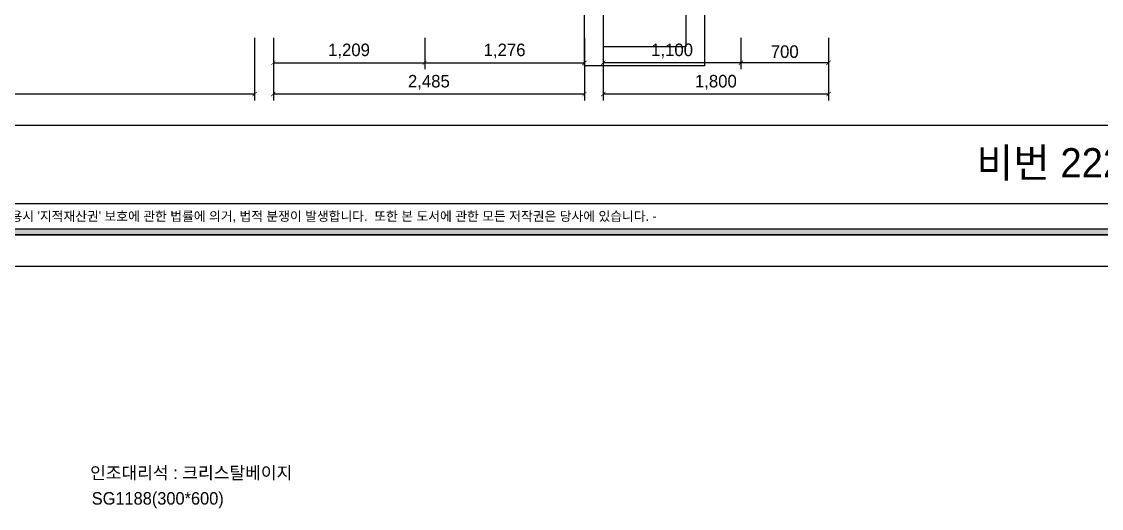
# Model space of a CAD drawing. Header units: inches. Extents: x 38372 to 259385, y 31566 to 93830.
# Drawn here: x 80019 to 88645, y 52982 to 56870 of the extents above; entities that cross this region are included whole.
import ezdxf
from ezdxf.enums import TextEntityAlignment as Align

# ---------------------------------------------------------------- set-up
doc = ezdxf.new("R2010")
doc.units = ezdxf.units.IN
doc.header["$LTSCALE"] = 50
doc.header["$MEASUREMENT"] = 0
doc.header["$PDSIZE"] = 700.071425
for name, color, linetype in [('0-ELC TEXT', 7, 'Continuous'), ('07-DIM WAL', 5, 'Continuous'), ('2-con', 2, 'Continuous'), ('3.기호.계단선', 30, 'Continuous'), ('F-SYM', 7, 'Continuous'), ('FORM(YOURNAME)-11', 1, 'Continuous')]:
    doc.layers.add(name, color=color, linetype=linetype)
doc.styles.add('YOURNAME', font='HY울릉도M.TTF')
doc.styles.add('마감재', font='stylu.ttf')
doc.styles.add('코레일둥고', font='Korail_Round_Gothic_Medium.ttf')
doc.dimstyles.new('벽치수 Copy of DIM-50', dxfattribs={"dimscale": 50, "dimtxt": 2, "dimasz": 0.7, "dimexe": 1, "dimexo": 1, "dimgap": 0.7, "dimtad": 1, "dimdec": 0, "dimzin": 1, "dimdsep": 46, "dimlunit": 6, "dimtxsty": '마감재', "dimblk": 'ARCHTICK', "dimcen": -0.09, "dimclrd": 256, "dimclre": 256, "dimclrt": 3, "dimadec": 0, "dimazin": 0, "dimtfac": 1, "dimtdec": 0, "dimtix": 1, "dimtmove": 2, "dimatfit": 0, "dimldrblk": 'ARCHTICK', "dimfxl": 0, "dimtolj": 1, "dimtzin": 0, "dimarcsym": 0})

# ---------------------------------------------------------------- blocks, each defined once
blk = doc.blocks.new('FORM-PLAN')
at = {"layer": 'FORM(YOURNAME)-11'}
h = blk.add_hatch(color=256, dxfattribs=at)
h.dxf.hatch_style = 1
h.paths.add_polyline_path([(-71444, 55115), (10556, 55115), (10556, 54915), (-71444, 54915)])
h.paths.add_polyline_path([(-71444, -2085), (10556, -2085), (10556, -2285), (-71444, -2285)])
at = {"layer": 'Defpoints', "color": 158}
blk.add_line((1346, -1285), (-71444, -1285), dxfattribs=at)
for points in [[(-71444, -2285), (10556, -2285), (10556, 55115), (-71444, 55115)], [(-69444, 53115), (-64, 53115), (-64, 1215), (-69444, 1215)]]:
    blk.add_lwpolyline(points, close=True, dxfattribs=at)
at = {"layer": 'FORM(YOURNAME)-11', "color": 250}
blk.add_lwpolyline([(-72444, -3285), (11556, -3285), (11556, 56115), (-72444, 56115)], close=True, dxfattribs=at)
at = {"layer": 'FORM(YOURNAME)-11'}
blk.add_lwpolyline([(-71444, -2085), (10556, -2085), (10556, -2285), (-71444, -2285)], close=True, dxfattribs=at)
at = {"layer": 'FORM(YOURNAME)-11', "color": 1, "style": 'YOURNAME'}
blk.add_text("- 본 도서는 어떠한 경우에도 무단으로 도용할 수 없으며 도용시 '지적재산권' 보호에 관한 법률에 의거, 법적 분쟁이 발생합니다.  또한 본 도서에 관한 모든 저작권은 당사에 있습니다. -", height=300, dxfattribs=at).set_placement((-32990, -1685), align=Align.MIDDLE_CENTER)
at = {"layer": 'FORM(YOURNAME)-11', "color": 3, "style": 'YOURNAME'}
for tag, height, p in [('1', 450, (9905, 18188)), ('2', 450, (9905, 17544)), ('3', 450, (9905, 16257)), ('4', 450, (9905, 14326)), ('5', 515, (9905, 12009)), ('6', 515, (9905, 9757)), ('7', 515, (9905, 7504)), ('8', 515, (9905, 5252)), ('9', 515, (9905, 2999)), ('10', 515, (5655, 811)), ('11', 515, (9905, 747)), ('12', 515, (5655, -1441)), ('13', 515, (9905, -1441))]:
    blk.add_attdef(tag, text='', height=height, dxfattribs=at).set_placement(p, align=Align.MIDDLE_RIGHT)
blk = doc.blocks.new('fff')
at = {"layer": '2-con'}
for p, q in [((85325, 57417.5), (85325, 56667.5)), ((84515, 56517.5), (84515, 57249.5)), ((84665, 57267.5), (84665, 56667.5)), ((85475, 57267.5), (85475, 56517.5)), ((85325, 56667.5), (84665, 56667.5)), ((85475, 56517.5), (84515, 56517.5))]:
    blk.add_line(p, q, dxfattribs=at)
blk = doc.blocks.new('_ArchTick')
at = {"color": 0, "linetype": 'ByBlock', "const_width": 0.15}
blk.add_lwpolyline([(-0.5, -0.5), (0.5, 0.5)], dxfattribs=at)
blk = doc.blocks.new('*D89')
at = {"layer": '07-DIM WAL', "lineweight": -2}
for p, q in [((84665, 56741.1), (84665, 56241.1)), ((86465, 56741.1), (86465, 56241.1)), ((86465, 56291.1), (84665, 56291.1))]:
    blk.add_line(p, q, dxfattribs=at)
at = {"layer": 'Defpoints', "color": 0}
for p in [(84665, 56791.1), (86465, 56791.1), (84665, 56291.1)]:
    blk.add_point(p, dxfattribs=at)
at = {"layer": '07-DIM WAL', "lineweight": -2, "xscale": 35, "yscale": 35, "zscale": 35, "rotation": 180}
blk.add_blockref('_ArchTick', (84665, 56291.1), dxfattribs=at)
at = {"layer": '07-DIM WAL', "lineweight": -2, "xscale": 35, "yscale": 35, "zscale": 35}
blk.add_blockref('_ArchTick', (86465, 56291.1), dxfattribs=at)
at = {"layer": '07-DIM WAL', "color": 3, "insert": (85565, 56385.4), "char_height": 100, "attachment_point": 5, "style": '마감재'}
blk.add_mtext('\\A1;1,800', dxfattribs=at)
blk = doc.blocks.new('*D90')
at = {"layer": '07-DIM WAL', "lineweight": -2}
for p, q in [((85765, 56741.1), (85765, 56491.1)), ((86465, 56741.1), (86465, 56491.1)), ((86465, 56541.1), (85765, 56541.1))]:
    blk.add_line(p, q, dxfattribs=at)
at = {"layer": 'Defpoints', "color": 0}
for p in [(85765, 56791.1), (86465, 56791.1), (85765, 56541.1)]:
    blk.add_point(p, dxfattribs=at)
at = {"layer": '07-DIM WAL', "lineweight": -2, "xscale": 35, "yscale": 35, "zscale": 35, "rotation": 180}
blk.add_blockref('_ArchTick', (85765, 56541.1), dxfattribs=at)
at = {"layer": '07-DIM WAL', "lineweight": -2, "xscale": 35, "yscale": 35, "zscale": 35}
blk.add_blockref('_ArchTick', (86465, 56541.1), dxfattribs=at)
at = {"layer": '07-DIM WAL', "color": 3, "insert": (86115, 56630), "char_height": 100, "attachment_point": 5, "style": '마감재'}
blk.add_mtext('\\A1;700', dxfattribs=at)
blk = doc.blocks.new('*D91')
at = {"layer": '07-DIM WAL', "lineweight": -2}
for p, q in [((84665, 56741.1), (84665, 56491.1)), ((85765, 56741.1), (85765, 56491.1)), ((85765, 56541.1), (84665, 56541.1))]:
    blk.add_line(p, q, dxfattribs=at)
at = {"layer": 'Defpoints', "color": 0}
for p in [(84665, 56791.1), (85765, 56791.1), (84665, 56541.1)]:
    blk.add_point(p, dxfattribs=at)
at = {"layer": '07-DIM WAL', "lineweight": -2, "xscale": 35, "yscale": 35, "zscale": 35, "rotation": 180}
blk.add_blockref('_ArchTick', (84665, 56541.1), dxfattribs=at)
at = {"layer": '07-DIM WAL', "lineweight": -2, "xscale": 35, "yscale": 35, "zscale": 35}
blk.add_blockref('_ArchTick', (85765, 56541.1), dxfattribs=at)
at = {"layer": '07-DIM WAL', "color": 3, "insert": (85215, 56635.4), "char_height": 100, "attachment_point": 5, "style": '마감재'}
blk.add_mtext('\\A1;1,100', dxfattribs=at)
blk = doc.blocks.new('*D92')
at = {"layer": '07-DIM WAL', "lineweight": -2}
for p, q in [((82030, 56741.1), (82030, 56241.1)), ((84515, 56741.1), (84515, 56241.1)), ((84515, 56291.1), (82030, 56291.1))]:
    blk.add_line(p, q, dxfattribs=at)
at = {"layer": 'Defpoints', "color": 0}
for p in [(82030, 56791.1), (84515, 56791.1), (82030, 56291.1)]:
    blk.add_point(p, dxfattribs=at)
at = {"layer": '07-DIM WAL', "lineweight": -2, "xscale": 35, "yscale": 35, "zscale": 35, "rotation": 180}
blk.add_blockref('_ArchTick', (82030, 56291.1), dxfattribs=at)
at = {"layer": '07-DIM WAL', "lineweight": -2, "xscale": 35, "yscale": 35, "zscale": 35}
blk.add_blockref('_ArchTick', (84515, 56291.1), dxfattribs=at)
at = {"layer": '07-DIM WAL', "color": 3, "insert": (83272.5, 56385.1), "char_height": 100, "attachment_point": 5, "style": '마감재'}
blk.add_mtext('\\A1;2,485', dxfattribs=at)
blk = doc.blocks.new('*D93')
at = {"layer": '07-DIM WAL', "lineweight": -2}
for p, q in [((82030, 56741.1), (82030, 56491.1)), ((83239, 56741.1), (83239, 56491.1)), ((82030, 56541.1), (83239, 56541.1))]:
    blk.add_line(p, q, dxfattribs=at)
at = {"layer": 'Defpoints', "color": 0}
for p in [(82030, 56791.1), (83239, 56791.1), (83239, 56541.1)]:
    blk.add_point(p, dxfattribs=at)
at = {"layer": '07-DIM WAL', "lineweight": -2, "xscale": 35, "yscale": 35, "zscale": 35, "rotation": 180}
blk.add_blockref('_ArchTick', (82030, 56541.1), dxfattribs=at)
at = {"layer": '07-DIM WAL', "lineweight": -2, "xscale": 35, "yscale": 35, "zscale": 35}
blk.add_blockref('_ArchTick', (83239, 56541.1), dxfattribs=at)
at = {"layer": '07-DIM WAL', "color": 3, "insert": (82634.5, 56635.4), "char_height": 100, "attachment_point": 5, "style": '마감재'}
blk.add_mtext('\\A1;1,209', dxfattribs=at)
blk = doc.blocks.new('*D94')
at = {"layer": '07-DIM WAL', "lineweight": -2}
for p, q in [((83239, 56741.1), (83239, 56491.1)), ((84515, 56741.1), (84515, 56491.1)), ((83239, 56541.1), (84515, 56541.1))]:
    blk.add_line(p, q, dxfattribs=at)
at = {"layer": 'Defpoints', "color": 0}
for p in [(83239, 56791.1), (84515, 56791.1), (84515, 56541.1)]:
    blk.add_point(p, dxfattribs=at)
at = {"layer": '07-DIM WAL', "lineweight": -2, "xscale": 35, "yscale": 35, "zscale": 35, "rotation": 180}
blk.add_blockref('_ArchTick', (83239, 56541.1), dxfattribs=at)
at = {"layer": '07-DIM WAL', "lineweight": -2, "xscale": 35, "yscale": 35, "zscale": 35}
blk.add_blockref('_ArchTick', (84515, 56541.1), dxfattribs=at)
at = {"layer": '07-DIM WAL', "color": 3, "insert": (83877, 56635.1), "char_height": 100, "attachment_point": 5, "style": '마감재'}
blk.add_mtext('\\A1;1,276', dxfattribs=at)
blk = doc.blocks.new('*D95')
at = {"layer": '07-DIM WAL', "lineweight": -2}
for p, q in [((76738, 56741.1), (76738, 56241.1)), ((81880, 56741.1), (81880, 56241.1)), ((81880, 56291.1), (76738, 56291.1))]:
    blk.add_line(p, q, dxfattribs=at)
at = {"layer": 'Defpoints', "color": 0}
for p in [(76738, 56791.1), (81880, 56791.1), (76738, 56291.1)]:
    blk.add_point(p, dxfattribs=at)
at = {"layer": '07-DIM WAL', "lineweight": -2, "xscale": 35, "yscale": 35, "zscale": 35, "rotation": 180}
blk.add_blockref('_ArchTick', (76738, 56291.1), dxfattribs=at)
at = {"layer": '07-DIM WAL', "lineweight": -2, "xscale": 35, "yscale": 35, "zscale": 35}
blk.add_blockref('_ArchTick', (81880, 56291.1), dxfattribs=at)
at = {"layer": '07-DIM WAL', "color": 3, "insert": (79309, 56385.1), "char_height": 100, "attachment_point": 5, "style": '마감재'}
blk.add_mtext('\\A1;5,142', dxfattribs=at)

msp = doc.modelspace()

# ---------------------------------------------------------------- block references
msp.add_blockref('fff', (0, 0))
at = {"layer": 'F-SYM', "xscale": 0.2500000000000001, "yscale": 0.2500000000000001, "zscale": 0.2500000000000001}
msp.add_blockref('FORM-PLAN', (89537, 55737.3), dxfattribs=at)

# ---------------------------------------------------------------- texts
at = {"layer": '0-ELC TEXT', "color": 10, "style": '코레일둥고'}
for s, p in [('인조대리석 : 크리스탈베이지', (80566.3, 53216.4)), ('SG1188(300*600)', (80579.3, 53012.3))]:
    msp.add_text(s, height=100, dxfattribs=at).set_placement(p)
at = {"layer": '3.기호.계단선', "style": '코레일둥고'}
msp.add_text('비번 222222', height=233.33, dxfattribs=at).set_placement((87647, 55626.1))

# ---------------------------------------------------------------- dimensions: what is measured, and where the dimension line sits
at = {"layer": '07-DIM WAL'}
for base, p1, p2, picture, middle in [((76738, 56291.1), (81880, 56791.1), (76738, 56791.1), '*D95', (79309, 56385.1)), ((82030, 56291.1), (84515, 56791.1), (82030, 56791.1), '*D92', (83272.5, 56385.1)), ((83239, 56541.1), (82030, 56791.1), (83239, 56791.1), '*D93', (82634.5, 56635.4)), ((84515, 56541.1), (83239, 56791.1), (84515, 56791.1), '*D94', (83877, 56635.1)), ((84665, 56291.1), (86465, 56791.1), (84665, 56791.1), '*D89', (85565, 56385.4)), ((84665, 56541.1), (85765, 56791.1), (84665, 56791.1), '*D91', (85215, 56635.4)), ((85765, 56541.1), (86465, 56791.1), (85765, 56791.1), '*D90', (86115, 56630))]:
    dim = msp.add_linear_dim(base=base, p1=p1, p2=p2, dimstyle='벽치수 Copy of DIM-50', dxfattribs=at)
    dim.commit()
    dim.dimension.update_dxf_attribs({"geometry": picture, "text_midpoint": middle})

doc.saveas('drawing.dxf')
